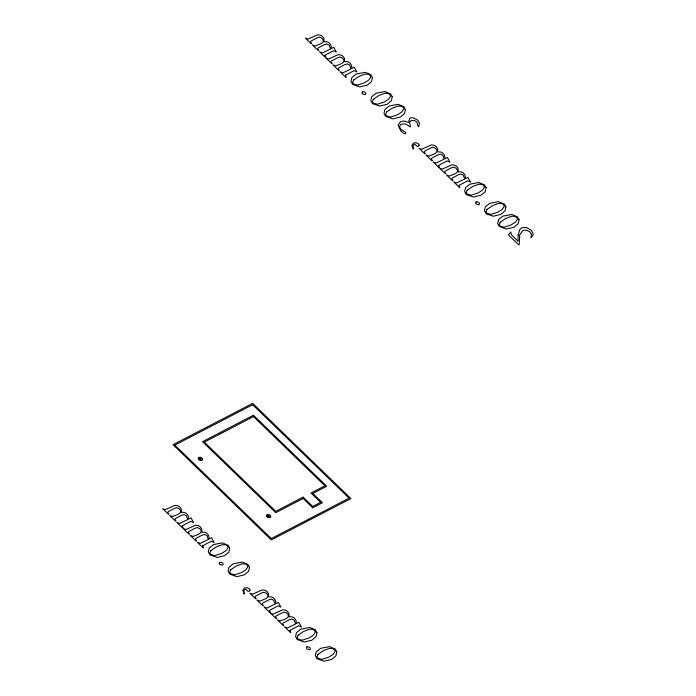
<?xml version="1.0" encoding="UTF-8"?>
<svg xmlns="http://www.w3.org/2000/svg" width="696" height="696" viewBox="0 0 696 696"><rect width="100%" height="100%" fill="white"/><g stroke="black" fill="none" stroke-linecap="round" stroke-linejoin="round"><path stroke-width="1.04" d="M518.25 235.144L517.989 241.251L511.577 234.883L510.629 231.985L508.454 234.944L518.764 244.931L519.251 244.679L519.695 234.917L522.696 230.594L526.481 230.15L529.995 231.951L531.544 234.587L530.831 237.214L531.3 237.675L533.345 234.152L531.309 230.254L526.376 227.522L521.695 227.836L519.625 229.828L518.25 235.144M182.239 525.837L183.126 527.794L182.656 528.038L176.819 522.374L179.751 523.47L187.833 519.52L186.467 515.719L184.049 514.614L181.525 515.292L175.166 518.685L174.974 519.547L176.088 520.973L175.618 521.217L169.65 515.432L172.608 516.554C175.87 514.892 183.901 513.622 179.255 508.776L176.81 507.654L174.4 508.385L168.058 511.751L167.814 512.508L168.945 514.057L168.476 514.292L162.655 508.654L165.422 509.611L174.913 505.357L177.663 505.644L179.82 507.01L181.212 509.08L181.404 512.326L184.362 512.378C187.259 513.335 189.007 516.171 188.477 519.181L191.017 517.859L193.671 522.6L190.774 521.33L182.239 525.837M202.762 545.734L203.65 547.691L203.189 547.935L197.351 542.28L200.274 543.376L208.356 539.417L206.999 535.615L204.581 534.511L202.058 535.189L195.698 538.582L195.506 539.443L196.62 540.87L196.15 541.114L190.182 535.328L193.14 536.451C196.403 534.789 204.433 533.519 199.778 528.682L197.333 527.551L194.932 528.281L188.581 531.648L188.346 532.405L189.477 533.954L189.007 534.197L183.187 528.551L185.954 529.508L195.446 525.254L198.195 525.541L200.352 526.907L201.744 528.977L201.936 532.222L204.894 532.275C207.791 533.232 209.54 536.068 209.009 539.078L211.549 537.756L214.203 542.497L211.306 541.227L202.762 545.734M269.483 610.401L270.37 612.358L269.9 612.602L264.062 606.938L266.994 608.034L275.077 604.085L273.719 600.283L271.301 599.178L268.778 599.856L262.418 603.249L262.227 604.111L263.332 605.537L262.87 605.781L256.902 599.995L259.86 601.118C263.123 599.447 271.144 598.177 266.498 593.34L264.054 592.218L261.652 592.948L255.301 596.315L255.067 597.072L256.198 598.612L255.728 598.856L249.899 593.21L252.674 594.175L262.166 589.912L264.915 590.208L267.073 591.565L268.465 593.644L268.656 596.881L271.614 596.942C274.511 597.899 276.251 600.735 275.729 603.745L278.269 602.423L280.923 607.164L278.026 605.885L269.483 610.401M324.945 55.28L325.832 57.237L325.363 57.481L319.525 51.826L322.457 52.922L330.539 48.964L329.173 45.162L326.755 44.057L324.232 44.735L317.881 48.137L317.68 48.99L318.794 50.416L318.324 50.66L312.356 44.883L315.314 45.997C318.577 44.335 326.607 43.065 321.961 38.228L319.516 37.097L317.106 37.828L310.764 41.203L310.529 41.96L311.66 43.5L311.19 43.744L305.361 38.097L308.128 39.054L317.62 34.8L320.369 35.087L322.526 36.453L323.927 38.532L324.11 41.769L327.077 41.83C329.965 42.778 331.714 45.623 331.192 48.624L333.732 47.311L336.385 52.052L333.48 50.773L324.945 55.28M290.014 630.298L290.902 632.255L290.432 632.499L284.594 626.835L287.526 627.931L295.609 623.981L294.243 620.179L291.824 619.075L289.301 619.753L282.95 623.146L282.75 624.008L283.864 625.434L283.394 625.678L277.426 619.892L280.384 621.015C283.646 619.353 291.676 618.074 287.03 613.237L284.586 612.115L282.176 612.845L275.834 616.212L275.599 616.969L276.73 618.509L276.26 618.753L270.431 613.106L273.206 614.072L282.698 609.809L285.447 610.105L287.596 611.471L288.997 613.541L289.188 616.787L292.146 616.839C295.034 617.796 296.783 620.632 296.261 623.642L298.801 622.32L301.455 627.061L298.558 625.782L290.014 630.298M345.477 75.185L346.364 77.134L345.895 77.378L340.057 71.723L342.989 72.819L351.071 68.861L349.705 65.059L347.287 63.962L344.764 64.632L338.404 68.034L338.212 68.887L339.326 70.313L338.856 70.557L332.888 64.78L335.846 65.903C339.109 64.232 347.139 62.962 342.493 58.125L340.048 56.994L337.638 57.724L331.296 61.1L331.052 61.857L332.183 63.397L331.714 63.641L325.893 57.994L328.66 58.951L338.152 54.697L340.901 54.984L343.058 56.35L344.45 58.429L344.642 61.666L347.6 61.727C350.497 62.675 352.246 65.52 351.715 68.521L354.255 67.207L356.909 71.949L354.012 70.67L345.477 75.185M438.584 165.43L439.472 167.379L439.002 167.623L433.164 161.968L436.096 163.064L444.178 159.106L442.821 155.304L440.403 154.208L437.88 154.877L431.52 158.279L431.329 159.14L432.433 160.567L431.972 160.811L426.004 155.025L428.962 156.148C432.225 154.477 440.246 153.207 435.6 148.37L433.156 147.239L430.754 147.97L424.403 151.345L424.168 152.102L425.3 153.642L424.83 153.886L419.001 148.239L421.776 149.196L431.268 144.942L434.017 145.229L436.175 146.595L437.566 148.674L437.758 151.911L440.716 151.972C443.613 152.92 445.362 155.765 444.831 158.766L447.371 157.453L450.025 162.194L447.128 160.915L438.584 165.43M459.116 185.327L460.004 187.285L459.534 187.529L453.696 181.865L456.628 182.961L464.71 179.002L463.345 175.209L460.926 174.104L458.403 174.774L452.052 178.176L451.852 179.037L452.965 180.464L452.496 180.708L446.527 174.922L449.486 176.044C452.748 174.374 460.778 173.104 456.132 168.267L453.688 167.136L451.278 167.875L444.935 171.242L444.7 171.999L445.832 173.539L445.362 173.782L439.533 168.136L442.308 169.102L451.8 164.839L454.549 165.135L456.698 166.492L458.098 168.571L458.29 171.808L461.248 171.869C464.136 172.817 465.885 175.662 465.363 178.672L467.903 177.35L470.557 182.091L467.66 180.812L459.116 185.327M229.724 548.083L228.871 552.093L224.564 555.669L217.109 557.452L209.957 554.964L208.304 551.919L209.191 548.135L213.541 544.568L222.494 542.897L228.175 545.316L229.724 548.083M249.516 567.266L248.663 571.277L244.366 574.852L236.901 576.636L229.758 574.148L228.105 571.103L228.984 567.318L233.334 563.76L242.286 562.081L247.967 564.508L249.516 567.266M372.43 77.526L371.577 81.536L367.279 85.112L359.815 86.896L352.672 84.416L351.019 81.371L351.898 77.578L356.248 74.02L365.2 72.341L370.881 74.768L372.43 77.526M392.231 96.718L391.37 100.729L387.072 104.304L379.607 106.088L372.464 103.6L370.811 100.555L371.699 96.77L376.04 93.203L384.992 91.533L390.673 93.951L392.231 96.718M405.42 109.507L404.567 113.518L400.27 117.093L392.805 118.877L385.662 116.389L384.009 113.344L384.888 109.559L389.238 105.992L398.19 104.322L403.871 106.74L405.42 109.507M316.976 632.647L316.115 636.657L311.817 640.233L304.352 642.017L297.209 639.528L295.556 636.483L296.444 632.699L300.785 629.132L309.737 627.461L315.418 629.88L316.976 632.647M336.768 651.83L335.916 655.841L331.609 659.417L324.153 661.2L317.002 658.712L315.349 655.667L316.236 651.882L320.586 648.324L329.539 646.645L335.22 649.063L336.768 651.83M486.078 187.668L485.216 191.678L480.919 195.263L473.454 197.046L466.311 194.558L464.658 191.513L465.546 187.72L469.887 184.162L478.839 182.482L484.52 184.91L486.078 187.668M505.87 206.86L505.018 210.871L500.711 214.446L493.255 216.23L486.104 213.742L484.451 210.697L485.338 206.912L489.688 203.345L498.64 201.675L504.322 204.093L505.87 206.86M519.068 219.649L518.216 223.66L513.909 227.235L506.444 229.019L499.302 226.531L497.649 223.486L498.536 219.701L502.877 216.143L511.838 214.464L517.511 216.882L519.068 219.649M419.523 123.349L418.653 126.611L418.018 126.307L416.843 121.948L413.946 120.373L410.953 120.695L409.526 122.131L410.449 126.898L405.176 123.827L400.879 124.297L399.417 126.498L400.67 129.256L405.62 132.249L405.698 133.736L404.115 133.615L401.27 131.518L398.008 125.097L400.531 121.635L404.15 120.982L408.404 122.4L409.996 118.007L413.05 117.685L417.652 120.095L419.523 123.349M353.62 80.023L352.637 82.224L353.446 83.946L357.579 85.069L364.426 82.833L368.663 80.136L370.803 77.152L370.037 75.22L368.332 74.211L365.009 74.15L359.345 76.168L353.62 80.023M373.413 99.206L372.438 101.407L373.247 103.138L377.38 104.252L384.218 102.025L388.455 99.319L390.595 96.335L389.83 94.412L388.124 93.394L384.801 93.334L379.146 95.352L373.413 99.206M386.611 112.004L385.627 114.196L386.445 115.927L390.578 117.041L397.416 114.814L401.653 112.117L403.793 109.124L403.027 107.201L401.322 106.183L397.999 106.131L392.335 108.15L386.611 112.004M210.914 550.58L209.931 552.772L210.74 554.503L214.873 555.617L221.719 553.39L225.956 550.693L228.088 547.7L227.322 545.777L225.617 544.768L222.302 544.707L216.639 546.725L210.914 550.58M230.707 569.763L229.724 571.964L230.541 573.687L234.665 574.8L241.512 572.573L245.749 569.876L247.889 566.883L247.124 564.961L245.418 563.951L242.095 563.89L236.431 565.909L230.707 569.763M467.26 190.165L466.285 192.366L467.094 194.097L471.227 195.211L478.065 192.983L482.302 190.278L484.442 187.294L483.677 185.371L481.971 184.353L478.648 184.292L472.993 186.31L467.26 190.165M487.061 209.357L486.078 211.549L486.887 213.281L491.019 214.394L497.866 212.167L502.103 209.47L504.235 206.477L503.469 204.554L501.764 203.536L498.44 203.484L492.785 205.503L487.061 209.357M298.158 635.143L297.183 637.336L297.992 639.067L302.125 640.181L308.963 637.954L313.2 635.257L315.34 632.264L314.575 630.341L312.869 629.323L309.546 629.271L303.891 631.281L298.158 635.143M500.259 222.146L499.276 224.338L500.085 226.07L504.217 227.183L511.055 224.956L515.292 222.259L517.433 219.266L516.667 217.343L514.962 216.334L511.638 216.273L505.983 218.292L500.259 222.146M317.959 654.327L316.976 656.528L317.785 658.251L321.917 659.364L328.764 657.137L333.001 654.44L335.133 651.447L334.367 649.525L332.662 648.515L329.339 648.455L323.683 650.473L317.959 654.327M419.14 145.168L418.522 146.204L417.113 146.386L414.999 144.333L414.163 144.324L412.919 146.056L413.598 148.761L413.032 149.057L411.928 145.29L413.502 143.098L416.147 142.715L418.409 143.794L419.14 145.168M250.038 590.138L249.42 591.182L248.011 591.356L245.897 589.312L245.062 589.303L243.817 591.026L244.496 593.731L243.922 594.036L242.826 590.26L244.4 588.068L247.045 587.685L249.307 588.764L250.038 590.138M362.451 91.82L361.85 92.759L362.433 93.96L365.313 94.595L365.922 93.656L365.33 92.455L363.886 91.689L362.451 91.82M219.745 562.377L219.144 563.308L219.727 564.508L222.607 565.143L223.216 564.204L222.624 563.012L221.18 562.246L219.745 562.377M476.09 201.962L475.49 202.901L476.081 204.102L478.952 204.737L479.561 203.797L478.97 202.597L477.526 201.831L476.09 201.962M306.988 646.932L306.388 647.872L306.98 649.072L309.85 649.707L310.459 648.768L309.868 647.576L308.424 646.802L306.988 646.932M303.134 497.135L275.773 511.351L204.32 442.108L253.483 416.582L324.928 485.825L311.025 493.046L320.63 502.355L312.739 506.453L303.134 497.135M303.125 498.484L275.764 512.7L202.51 441.708L253.492 415.234L326.737 486.226L312.835 493.447L322.439 502.756L312.73 507.802L303.125 498.484M252.674 403.367L173.052 444.709L271.275 539.905L350.897 498.571L252.674 403.367M252.665 404.715L174.861 445.109L271.283 538.565L349.087 498.171L252.665 404.715M198.76 459.577A2.236 1.514 23.7 0 0 202.397 459.865A2.236 1.514 23.7 0 0 199.987 457.246A2.236 1.514 23.7 0 0 198.76 459.577M199.743 459.169A0.879 0.6 23.7 0 0 201.17 459.273A0.879 0.6 23.7 0 0 200.222 458.246A0.879 0.6 23.7 0 0 199.743 459.169M266.968 516.797A2.236 1.514 23.7 0 0 270.605 517.085A2.236 1.514 23.7 0 0 268.195 514.475A2.236 1.514 23.7 0 0 266.968 516.797M267.951 516.388A0.879 0.6 23.7 0 0 269.387 516.502A0.879 0.6 23.7 0 0 268.43 515.466A0.879 0.6 23.7 0 0 267.951 516.388"/></g></svg>
